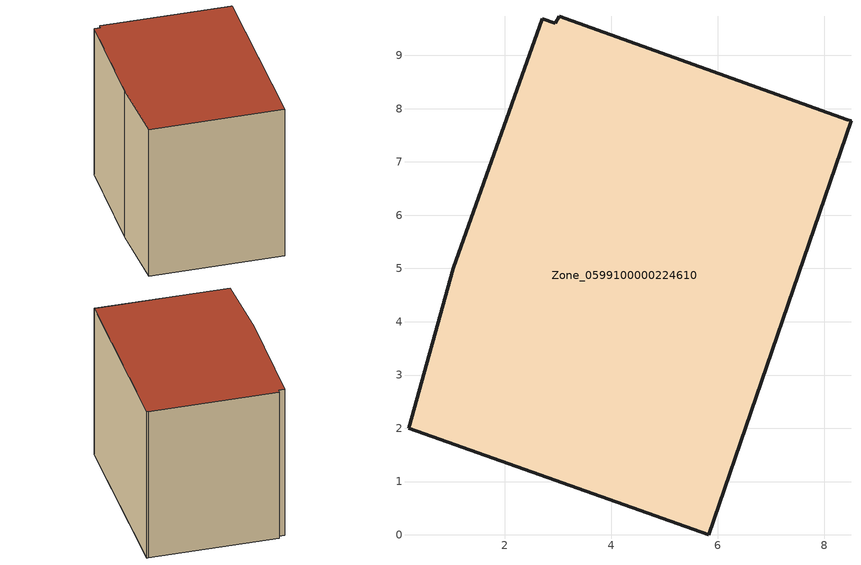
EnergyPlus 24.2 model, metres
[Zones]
Zone_0599100000224610
 floor ground (C_G): 3.03,9.74 8.44,7.79 8.5,7.77 5.83,0 0.2,2 1.04,5 2.71,9.68 2.96,9.6 z0.61
 wall outside (C_F): 1.04,5 0.2,2 5.83,0 8.5,7.77 8.44,7.79 3.03,9.74 2.96,9.6 2.71,9.68 1.04,5 z0.61:8.06
 roof outside (C_R): 2.96,9.6 2.71,9.68 1.04,5 0.2,2 5.83,0 8.5,7.77 8.44,7.79 3.03,9.74 z8.06
[BUILDING]
Pand.0599100000224610: North Axis=0; Terrain=City; Loads Convergence Tolerance Value=0.04; Temperature Convergence Tolerance Value=0.4; Solar Distribution=FullExterior; Maximum Number of Warmup Days=25; Minimum Number of Warmup Days=1
[Site:Location]
Rotterdam.The.Hague.AP_ZH_NLD Design_Conditions: Latitude=51.96; Longitude=4.45; Time Zone=1; Elevation=-4.5
[SITE:GROUNDTEMPERATURE:BUILDINGSURFACE]
18, 18, 18, 18, 18, 18, 18, 18, 18, 18, 18, 18
[MATERIAL] Thermal Absorptance=0.9; Solar Absorptance=0.7; Visible Absorptance=0.7
Name | Roughness | Thickness | Conductivity | Density | Specific Heat
G.TC.1965-1974 | MediumSmooth | 0.15 | 0.882353 | 540 | 1210
F.TC.1965-1974 | Rough | 0.3 | 0.697674 | 1920 | 840
R.TC.1965-1974 | MediumRough | 0.2 | 0.232558 | 1500 | 1000
[CONSTRUCTION]
C_G: G.TC.1965-1974
C_F: F.TC.1965-1974
C_R: R.TC.1965-1974
[ZONE]
Zone_0599100000224610: Type=1; Multiplier=1; Ceiling Height=Autocalculate; Volume=Autocalculate; Floor Area=autocalculate; Part of Total Floor Area=Yes
[ZONEINFILTRATION:DESIGNFLOWRATE]
Infil_Zone_0599100000224610: Zone or ZoneList or Space or SpaceList=Zone_0599100000224610; Schedule=AlwaysOn; Design Flow Rate Calculation Method=Flow/Area; Flow Rate per Floor Area=0.003; Constant Term Coefficient=1; Temperature Term Coefficient=0; Velocity Term Coefficient=0; Velocity Squared Term Coefficient=0
[HVACTEMPLATE:ZONE:IDEALLOADSAIRSYSTEM]
Zone_0599100000224610: Maximum Heating Supply Air Temperature=50; Minimum Cooling Supply Air Temperature=13; Maximum Heating Supply Air Humidity Ratio=0.0156; Minimum Cooling Supply Air Humidity Ratio=0.0077; Heating Limit=NoLimit; Cooling Limit=NoLimit; Dehumidification Control Type=ConstantSensibleHeatRatio; Cooling Sensible Heat Ratio=0.7; Dehumidification Setpoint=60; Humidification Control Type=None; Humidification Setpoint=30; Outdoor Air Method=None; Outdoor Air Flow Rate per Person=0.00944; Outdoor Air Flow Rate per Zone Floor Area=0; Outdoor Air Flow Rate per Zone=0; Demand Controlled Ventilation Type=None; Outdoor Air Economizer Type=NoEconomizer; Heat Recovery Type=None; Sensible Heat Recovery Effectiveness=0.7; Latent Heat Recovery Effectiveness=0.65
[ZONECONTROL:THERMOSTAT]
ThermostatControl_Zone_0599100000224610: Zone or ZoneList=Zone_0599100000224610; Control Type Schedule=DualSetpointControlType; Control 1=Thermostat_Zone_0599100000224610; Temperature Difference Between Cutout And Setpoint=0
[THERMOSTATSETPOINT:DUALSETPOINT]
Thermostat_Zone_0599100000224610: Heating Setpoint Temperature Schedule=HeatingSetpoint_Zone_0599100000224610; Cooling Setpoint Temperature Schedule=CoolingSetpoint_Zone_0599100000224610
[SCHEDULE:COMPACT]
HeatingSetpoint_Zone_0599100000224610: Through: 12/31, For: AllDays, Until: 24:00, 21
CoolingSetpoint_Zone_0599100000224610: Through: 12/31, For: AllDays, Until: 24:00, 24
DualSetpointControlType: Through: 12/31, For: AllDays, Until: 24:00, 4
AlwaysOn: Through: 12/31, For: AllDays, Until: 24:00, 1
